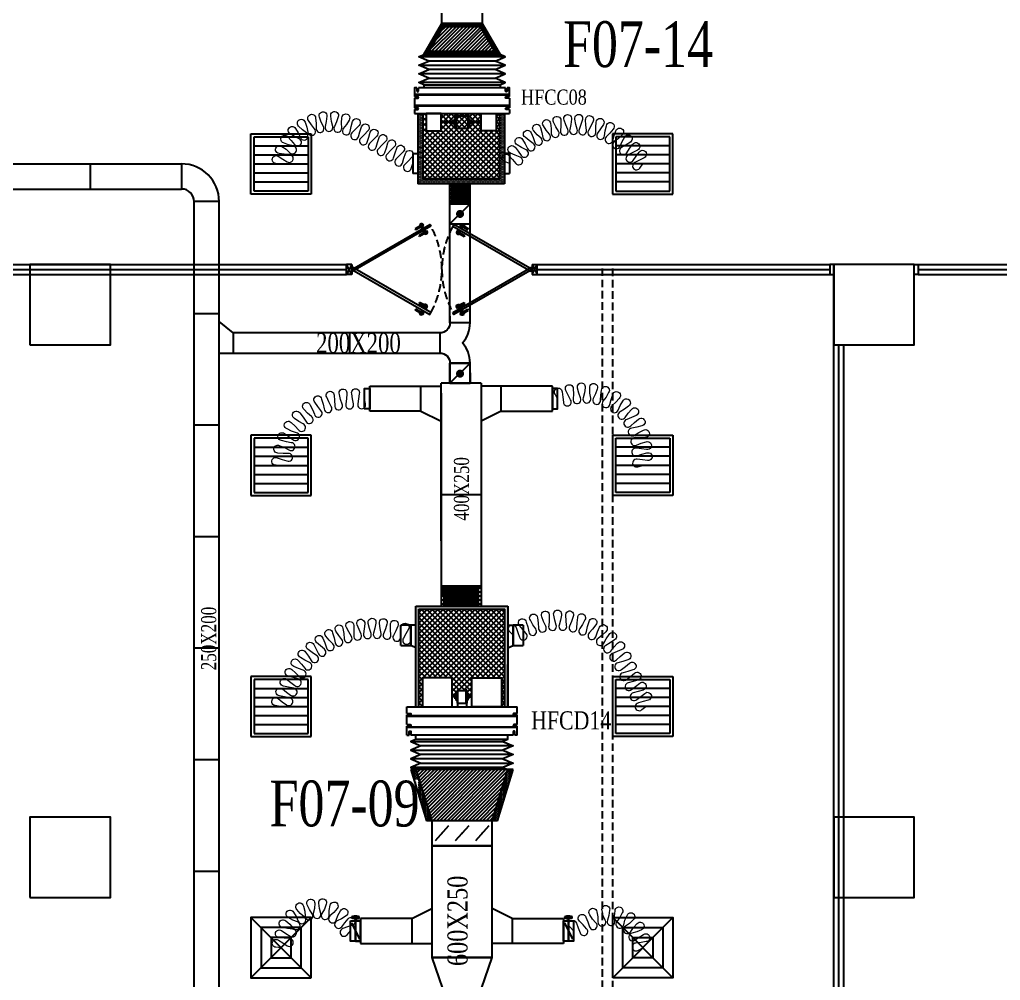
# Model space of a CAD drawing. Header units: metres. Extents: x 352651 to 1421851, y -87441 to -24441.
# Drawn here: x 916479 to 926241, y -66085 to -56524 of the extents above; entities that cross this region are included whole.
import ezdxf
from ezdxf.enums import TextEntityAlignment as Align

# ---------------------------------------------------------------- set-up
doc = ezdxf.new("R2010")
doc.units = ezdxf.units.M
doc.header["$LTSCALE"] = 300
doc.header["$MEASUREMENT"] = 0
doc.linetypes.add('DASHED2', pattern=[0.375, 0.25, -0.125])
for name, color, linetype in [('bat noi mem', 4, 'CONTINUOUS'), ('CUA', 8, 'CONTINUOUS'), ('CUAGIO', 2, 'CONTINUOUS'), ('KHUAT', 8, 'DASHED2'), ('KT', 1, 'CONTINUOUS'), ('thiet bi', 11, 'CONTINUOUS'), ('vach', 6, 'CONTINUOUS')]:
    doc.layers.add(name, color=color, linetype=linetype)
doc.layers.add('noi mem', color=5, linetype='BATTING', lineweight=0)
doc.styles.add('PHU', font='vntimeh.shx', dxfattribs={"width": 0.8})
doc.styles.add('ROMANS', font='romans.shx', dxfattribs={"width": 0.75, "bigfont": 'romancvn.shx'})
doc.linetypes.add('BATTING', pattern='A,0.0001,-0.1,[134,ltypeshp.shx,S=0.1,R=0,X=-0.1,Y=0],-0.2,[134,ltypeshp.shx,S=0.1,R=180,X=0.1,Y=0],-0.1', length=0.4001)
pattern_1 = [(180, (1476550.941, -6539.426), (-6.25, 12.5), [0, -12.5])]
pattern_2 = [(0, (90828.699, -113850.794), (6.25, 12.5), [0, -12.5])]

# ---------------------------------------------------------------- blocks, each defined once
blk = doc.blocks.new('cot1')
at = {"layer": 'vach'}
blk.add_lwpolyline([(-400, -400), (400, -400), (400, 400), (-400, 400)], close=True, dxfattribs=at)
blk = doc.blocks.new('SAG')
at = {"layer": 'CUAGIO'}
for p, q in [((-300, 300), (-300, -300)), ((300, 300), (-300, 300)), ((300, -300), (300, 300)), ((-300, -300), (300, -300))]:
    blk.add_line(p, q, dxfattribs=at)
at = {"layer": 'CUAGIO', "color": 8}
for p, q in [((-270, 270), (-270, -270)), ((270, 270), (-270, 270)), ((-180, -270), (-180, 270)), ((-90, -270), (-90, 270)), ((0, -270), (0, 270)), ((90, -270), (90, 270)), ((180, -270), (180, 270)), ((270, -270), (270, 270)), ((-270, -270), (270, -270))]:
    blk.add_line(p, q, dxfattribs=at)
blk = doc.blocks.new('SAD')
at = {"layer": 'CUAGIO', "color": 8}
for p, q in [((-300, -300), (300, 300)), ((300, -300), (-300, 300))]:
    blk.add_line(p, q, dxfattribs=at)
at = {"layer": 'CUAGIO'}
blk.add_lwpolyline([(300, -300), (300, 300), (-300, 300), (-300, -300)], close=True, dxfattribs=at)
at = {"layer": 'CUAGIO', "color": 8}
for points in [[(200, -200), (200, 200), (-200, 200), (-200, -200)], [(100, -100), (100, 100), (-100, 100), (-100, -100)]]:
    blk.add_lwpolyline(points, close=True, dxfattribs=at)
blk = doc.blocks.new('1-van gio D200')
at = {"layer": 'CUAGIO'}
h = blk.add_hatch(dxfattribs=at)
h.set_pattern_fill('ANSI31', color=256, scale=100, style=0)
edge = h.paths.add_edge_path()
edge.add_ellipse((486127, -58494), major_axis=(-38.1, 0), ratio=0.310482, start_angle=0, end_angle=360, ccw=False)
for p, q in [((486167, -58437.3), (486087.1, -58277.5)), ((486127, -58257.4), (486127, -58494))]:
    blk.add_line(p, q, dxfattribs=at)
at = {"layer": 'CUAGIO', "const_width": 3}
for points in [[(486127, -58457.4), (486177, -58457.4), (486177, -58257.4), (486077, -58257.4), (486077, -58457.4), (486127, -58457.4)], [(486167, -58437.3), (486087.1, -58277.5)], [(486127, -58257.4), (486127, -58494)]]:
    blk.add_lwpolyline(points, dxfattribs=at)
at = {"layer": 'CUAGIO'}
blk.add_lwpolyline([(486177, -58457.4), (486077, -58457.4), (486077, -58257.4), (486177, -58257.4)], close=True, dxfattribs=at)
at = {"layer": 'CUAGIO', "const_width": 5.35}
blk.add_lwpolyline([(486130.7, -58357.4, -1), (486123.3, -58357.4, -1)], format="xyb", close=True, dxfattribs=at)
at = {"layer": 'CUAGIO', "extrusion": (0, 0, -1)}
blk.add_ellipse((486127, -58494), major_axis=(-38.1, 0), ratio=0.310482, start_param=-1.570796, end_param=4.712389, dxfattribs=at)
blk = doc.blocks.new('bac noi mem')
at = {"layer": 'bat noi mem'}
for p, q in [((493886.7, -64673), (493866.7, -64693)), ((494066.7, -64693), (493866.7, -64693)), ((493866.7, -64693), (493886.7, -64713)), ((493886.7, -64713), (493866.7, -64733)), ((494046.7, -64673), (493886.7, -64673)), ((494046.7, -64713), (493886.7, -64713)), ((494046.7, -64673), (494066.7, -64693)), ((494066.7, -64693), (494046.7, -64713)), ((494046.7, -64713), (494066.7, -64733)), ((494066.7, -64733), (493866.7, -64733)), ((493866.7, -64733), (493886.7, -64753)), ((493886.7, -64753), (493866.7, -64773)), ((494066.7, -64773), (493866.7, -64773)), ((493866.7, -64773), (493886.7, -64793)), ((493886.7, -64793), (493866.7, -64813)), ((494066.7, -64813), (493866.7, -64813)), ((493866.7, -64813), (493886.7, -64833)), ((494046.7, -64753), (493886.7, -64753)), ((494046.7, -64793), (493886.7, -64793)), ((494066.7, -64733), (494046.7, -64753)), ((494046.7, -64753), (494066.7, -64773)), ((494066.7, -64773), (494046.7, -64793)), ((494046.7, -64793), (494066.7, -64813)), ((494066.7, -64813), (494046.7, -64833)), ((493886.7, -64833), (493866.7, -64853)), ((494066.7, -64853), (493866.7, -64853)), ((493866.7, -64853), (493886.7, -64873)), ((494046.7, -64833), (493886.7, -64833)), ((494046.7, -64873), (493886.7, -64873)), ((494046.7, -64833), (494066.7, -64853)), ((494066.7, -64853), (494046.7, -64873))]:
    blk.add_line(p, q, dxfattribs=at)

msp = doc.modelspace()

# ---------------------------------------------------------------- hatches: boundary and pattern name
at = {"layer": 'CUAGIO'}
h = msp.add_hatch(dxfattribs=at)
h.set_pattern_fill('DOTS', color=256, scale=200, style=0)
h.set_pattern_definition(pattern_2)
h.paths.add_polyline_path([(921082, -56561.5), (920682, -56561.5), (920501, -56871.5), (921263, -56871.5)])
h.paths.add_polyline_path([(921064.7, -56591.5), (921210.7, -56841.5), (920553.2, -56841.5), (920699.2, -56591.5)], flags=16)
h = msp.add_hatch(dxfattribs=at)
h.set_pattern_fill('ANSI31', color=256, scale=200, style=0)
h.set_pattern_definition([(45, (85841.88, -88621.382), (-17.6776695, 17.6776695), [])])
h.paths.add_polyline_path([(921210.7, -56841.5), (921064.7, -56591.5), (920699.2, -56591.5), (920553.2, -56841.5)])
h = msp.add_hatch(dxfattribs=at)
h.set_pattern_fill('DOTS', color=256, scale=200, style=0)
h.set_pattern_definition(pattern_2)
h.paths.add_polyline_path([(921304.3, -57457), (921254.3, -57457), (921254.3, -58107), (920492.3, -58107), (920492.3, -57457), (920442.3, -57457), (920442.3, -58157), (921304.3, -58157)])
at = {"layer": 'CUAGIO', "ltscale": 1.5}
h = msp.add_hatch(dxfattribs=at)
h.set_pattern_fill('ANSI37', color=9, scale=300, style=0)
h.set_pattern_definition([(45, (264200, 0.0002), (-26.5165043, 26.5165043), []), (135, (264200, 0.0002), (-26.5165043, -26.5165043), [])])
h.paths.add_polyline_path([(921254.3, -58107), (921254.3, -57457), (921222, -57457), (921222, -57632), (921072, -57632), (921072, -57549), (920966.7, -57549), (920966.7, -57564.7), (920956.2, -57564.7), (920956.2, -57524.3), (920966.7, -57524.3), (920966.7, -57539.9), (921072, -57539.9), (921072, -57457), (920674.5, -57457), (920674.5, -57632), (920524.5, -57632), (920524.5, -57457), (920492.3, -57457), (920492.3, -58107)])
h.paths.add_polyline_path([(920817.6, -57607.5, 0.725882), (920824.1, -57607.5)], flags=16)
h.paths.add_polyline_path([(920946.3, -57481.4, 0.725882), (920939.8, -57481.4), (920939.8, -57607.5, 0.725882), (920946.3, -57607.5)], flags=16)
h.paths.add_polyline_path([(920807.7, -57564.7), (920797.2, -57564.7), (920797.2, -57524.3), (920807.7, -57524.3)], flags=16)
at = {"layer": 'CUAGIO'}
h = msp.add_hatch(dxfattribs=at)
h.set_pattern_fill('DOTS', color=2, scale=200, style=0)
h.set_pattern_definition([(0, (322345.287, -32824.01), (6.25, 12.5), [0, -12.5])])
h.paths.add_polyline_path([(921310.1, -62391.5), (921310.1, -63361.5), (921340.1, -63361.5), (921340.1, -62361.5), (920424.1, -62361.5), (920424.1, -63361.5), (920454.1, -63361.5), (920454.1, -62391.5)])
at = {"layer": 'CUAGIO', "ltscale": 1.5}
h = msp.add_hatch(dxfattribs=at)
h.set_pattern_fill('ANSI37', color=9, scale=300, style=0)
h.set_pattern_definition([(45, (369760.247, -2760.965), (-26.5165043, 26.5165043), []), (135, (369760.247, -2760.965), (-26.5165043, -26.5165043), [])])
h.paths.add_polyline_path([(920785.3, -63075.5), (920785.3, -63262.9), (920814.7, -63262.9), (920814.7, -63242.7), (920825.3, -63242.7), (920825.3, -63226.9), (920835.2, -63226.9), (920835.2, -63202, -1), (920841.7, -63199.9), (920924, -63199.9, -1), (920930.5, -63202), (920930.5, -63226.9), (920940.4, -63226.9), (920940.4, -63242.7), (920950.9, -63242.7), (920950.9, -63262.9), (920980.3, -63262.9), (920980.3, -63075.5), (921275.3, -63075.5), (921275.3, -63361.5), (921310.1, -63361.5), (921310.1, -62391.5), (920454.1, -62391.5), (920454.1, -63361.5), (920490.3, -63361.5), (920490.3, -63075.5)])
at = {"layer": 'CUAGIO'}
h = msp.add_hatch(dxfattribs=at)
h.set_pattern_fill('DOTS', color=2, scale=200, angle=180, style=0)
h.set_pattern_definition(pattern_1)
h.paths.add_polyline_path([(920582.1, -64496.5), (920529.8, -64496.5), (920371.8, -63986.5), (920424.1, -63986.5)])
h = msp.add_hatch(dxfattribs=at)
h.set_pattern_fill('ANSI31', color=256, scale=200, style=0)
h.set_pattern_definition([(45, (85841.88, -87912.58), (-17.6776695, 17.6776695), [])])
h.paths.add_polyline_path([(920424.1, -63986.5), (920582.1, -64496.5), (921182.1, -64496.5), (921340.1, -63986.5)])
h = msp.add_hatch(dxfattribs=at)
h.set_pattern_fill('DOTS', color=2, scale=200, angle=180, style=0)
h.set_pattern_definition(pattern_1)
h.paths.add_polyline_path([(921234.5, -64496.5), (921182.1, -64496.5), (921340.1, -63986.5), (921392.5, -63986.5)])

# ---------------------------------------------------------------- linework, layer by layer
at = {"layer": 'bat noi mem'}
for p, q in [((921313, -56892.9), (920451, -56892.9)), ((921313, -56892.9), (920451, -56892.9)), ((920451, -56978.6), (921313, -56978.6)), ((921213, -56935.7), (920551, -56935.7)), ((921313, -57064.3), (920451, -57064.3)), ((921213, -57021.5), (920551, -57021.5)), ((921313, -57150), (920451, -57150)), ((920501, -57171.5), (921263, -57171.5)), ((920551, -57107.2), (921213, -57107.2)), ((921073.3, -62161.5), (920673.3, -62161.5)), ((920693.3, -62161.5), (920673.3, -62181.5)), ((921073.3, -62181.5), (920673.3, -62181.5)), ((920673.3, -62181.5), (920693.3, -62201.5)), ((920693.3, -62201.5), (920673.3, -62221.5)), ((921073.3, -62221.5), (920673.3, -62221.5)), ((920673.3, -62221.5), (920693.3, -62241.5)), ((920693.3, -62241.5), (920673.3, -62261.5)), ((921073.3, -62261.5), (920673.3, -62261.5)), ((921053.3, -62201.5), (920693.3, -62201.5)), ((921053.3, -62241.5), (920693.3, -62241.5)), ((921073.3, -62301.5), (920673.3, -62301.5)), ((921073.3, -62341.5), (920673.3, -62341.5)), ((921053.3, -62281.5), (920693.3, -62281.5)), ((921053.3, -62321.5), (920693.3, -62321.5)), ((921053.3, -62361.5), (920693.3, -62361.5)), ((920374.1, -63707.9), (921290.1, -63707.9)), ((920374.1, -63793.6), (921290.1, -63793.6)), ((921390.1, -63750.7), (920474.1, -63750.7)), ((921390.1, -63836.5), (920474.1, -63836.5)), ((921290.1, -63879.3), (920374.1, -63879.3)), ((920474.1, -63922.2), (921390.1, -63922.2)), ((921290.1, -63965), (920374.1, -63965)), ((921340.1, -63986.5), (920424.1, -63986.5))]:
    msp.add_line(p, q, dxfattribs=at)
for points in [[(920501, -57171.5), (920451, -57150), (920551, -57107.2), (920451, -57064.3), (920551, -57021.5), (920451, -56978.6), (920551, -56935.7), (920451, -56892.9), (920501, -56871.5)], [(921263, -57171.5), (921313, -57150), (921213, -57107.2), (921313, -57064.3), (921213, -57021.5), (921313, -56978.6), (921213, -56935.7), (921313, -56892.9), (921263, -56871.5)], [(920424.1, -63686.5), (920374.1, -63707.9), (920474.1, -63750.7), (920374.1, -63793.6), (920474.1, -63836.5), (920374.1, -63879.3), (920474.1, -63922.2), (920374.1, -63965), (920424.1, -63986.5)], [(921340.1, -63686.5), (921290.1, -63707.9), (921390.1, -63750.7), (921290.1, -63793.6), (921390.1, -63836.5), (921290.1, -63879.3), (921390.1, -63922.2), (921290.1, -63965), (921340.1, -63986.5)]]:
    msp.add_lwpolyline(points, dxfattribs=at)
at = {"layer": 'CUA'}
for p, q in [((920502.9, -58561.4), (920452.8, -58590.4)), ((920492, -58597.8), (920466.1, -58552.8)), ((920861.3, -58561.4), (920911.5, -58590.4)), ((920872.2, -58597.8), (920898.2, -58552.8)), ((920461.1, -58578.4), (920416, -58604.4)), ((920416, -58604.4), (920422.3, -58615.2)), ((920467.3, -58589.2), (920422.3, -58615.2)), ((920499.5, -58645), (920454.5, -58671)), ((920505.8, -58655.8), (920460.7, -58681.8)), ((920541.4, -58628.1), (920491.2, -58657)), ((920504.5, -58619.3), (920530.5, -58664.3)), ((920766, -58604.4), (920759.8, -58615.2)), ((920822.9, -58628.1), (920873, -58657)), ((920859.8, -58619.3), (920833.8, -58664.3)), ((920858.5, -58655.8), (920903.5, -58681.8)), ((920864.7, -58645), (920909.8, -58671)), ((920897, -58589.2), (920942, -58615.2)), ((920903.2, -58578.4), (920948.2, -58604.4)), ((920460.7, -58681.8), (920454.5, -58671)), ((920903.5, -58681.8), (920909.8, -58671)), ((919732.1, -59059.6), (919732.1, -58960)), ((919784.9, -58960), (919732.1, -59059.6)), ((919784.9, -59059.6), (919732.1, -58960)), ((919784.9, -58960), (919732.1, -58960)), ((919784.9, -58960), (919784.9, -59059.6)), ((921579.4, -58960), (921579.4, -59059.6)), ((921579.4, -58960), (921632.1, -59059.6)), ((921579.4, -59059.6), (921632.1, -58960)), ((921579.4, -58960), (921632.1, -58960)), ((921632.1, -59059.6), (921632.1, -58960)), ((919784.9, -59059.6), (919732.1, -59059.6)), ((921579.4, -59059.6), (921632.1, -59059.6)), ((920460.7, -59337.8), (920454.5, -59348.6)), ((920499.5, -59374.6), (920454.5, -59348.6)), ((920505.8, -59363.8), (920460.7, -59337.8)), ((920858.5, -59363.8), (920903.5, -59337.8)), ((920864.7, -59374.6), (920909.8, -59348.6)), ((920903.5, -59337.8), (920909.8, -59348.6)), ((920416, -59415.2), (920422.3, -59404.4)), ((920461.1, -59441.2), (920416, -59415.2)), ((920467.3, -59430.4), (920422.3, -59404.4)), ((920502.9, -59458.2), (920452.8, -59429.2)), ((920492, -59421.8), (920466.1, -59466.8)), ((920541.4, -59391.5), (920491.2, -59362.6)), ((920504.5, -59400.3), (920530.5, -59355.3)), ((920822.9, -59391.5), (920873, -59362.6)), ((920859.8, -59400.3), (920833.8, -59355.3)), ((920861.3, -59458.2), (920911.5, -59429.2)), ((920872.2, -59421.8), (920898.2, -59466.8)), ((920897, -59430.4), (920942, -59404.4)), ((920903.2, -59441.2), (920948.2, -59415.2)), ((920948.2, -59415.2), (920942, -59404.4))]:
    msp.add_line(p, q, dxfattribs=at)
at = {"layer": 'CUA', "linetype": 'Continuous'}
for p, q in [((914182.1, -58959.6), (919732.1, -58959.6)), ((921632.1, -58959.6), (924542.1, -58959.6)), ((925422.1, -58959.6), (927732.1, -58959.6)), ((914132.1, -59009.6), (919732.1, -59009.6)), ((921632.1, -59009.6), (924542.1, -59009.6)), ((925422.1, -59009.6), (927732.1, -59009.6)), ((914082.1, -59059.6), (919732.1, -59059.6)), ((921632.1, -59059.6), (924542.1, -59059.6)), ((924582.1, -75859.6), (924582.1, -59059.6)), ((925422.1, -59059.6), (927732.1, -59059.6)), ((924632.1, -75859.6), (924632.1, -59759.6)), ((924682.1, -75859.6), (924682.1, -59759.6))]:
    msp.add_line(p, q, dxfattribs=at)
at = {"layer": 'CUA'}
for points in [[(920572.5, -58579.5), (919795.5, -59028.1), (919784.9, -59009.8), (920561.9, -58561.2)], [(920791.8, -58579.5), (921568.8, -59028.1), (921579.4, -59009.8), (920802.3, -58561.2)], [(920572.5, -59440.1), (919795.5, -58991.5), (919784.9, -59009.8), (920561.9, -59458.4)], [(920791.8, -59440.1), (921568.8, -58991.5), (921579.4, -59009.8), (920802.3, -59458.4)]]:
    msp.add_lwpolyline(points, close=True, dxfattribs=at)
at = {"layer": 'CUA', "linetype": 'Continuous'}
for points in [[(924582.1, -58959.6), (924542.1, -58959.6), (924542.1, -59059.6), (924582.1, -59059.6)], [(925382.1, -58959.6), (925422.1, -58959.6), (925422.1, -59059.6), (925382.1, -59059.6)]]:
    msp.add_lwpolyline(points, close=True, dxfattribs=at)
at = {"layer": 'CUA', "extrusion": (0, 0, -1)}
for centre, major_axis in [((920479, -58575.2), (17.6, -4.7)), ((920846.8, -58641.9), (-4.7, 17.6)), ((920517.5, -59377.7), (4.7, -17.6)), ((920885.2, -59444.4), (-17.6, 4.7))]:
    msp.add_ellipse(centre, major_axis=major_axis, ratio=1, dxfattribs=at)
at = {"layer": 'CUA'}
for centre, major_axis in [((920885.2, -58575.2), (-17.6, -4.7)), ((920517.5, -58641.9), (4.7, 17.6)), ((920479, -59444.4), (17.6, 4.7)), ((920846.8, -59377.7), (-4.7, -17.6))]:
    msp.add_ellipse(centre, major_axis=major_axis, ratio=1, dxfattribs=at)
at = {"layer": 'CUAGIO'}
for p, q in [((920501, -56871.5), (920682, -56561.5)), ((920682, -56561.5), (921082, -56561.5)), ((921082, -56561.5), (921263, -56871.5)), ((920501, -56871.5), (921263, -56871.5)), ((920501, -56871.5), (921263, -56871.5)), ((921213, -56935.7), (921213, -56935.7)), ((920442.3, -57457), (920442.3, -58157)), ((920492.3, -57457), (920492.3, -58107)), ((921254.3, -57457), (921254.3, -58107)), ((921304.3, -57457), (921304.3, -58157)), ((920392.3, -57856.2), (920392.3, -58056.2)), ((921354.3, -57856.2), (921354.3, -58056.2)), ((913850.2, -57959.6), (918090.1, -57959.5)), ((917180.6, -57959.6), (917180.6, -58209.6)), ((918090.1, -57959.5), (918090.1, -58209.5)), ((904309.7, -58209.6), (918090.1, -58209.5)), ((918215.5, -68910.2), (918215.1, -58334.5)), ((918465.1, -58334.5), (918215.1, -58334.5)), ((918465.5, -68910.2), (918465.1, -58334.5)), ((920762.8, -58357), (920962.8, -58357)), ((920962.8, -58357), (920762.8, -58556.9)), ((920762.8, -59541.5), (920762.8, -58367)), ((920962.8, -59541.5), (920962.8, -58367)), ((920762.8, -58556.9), (920962.8, -58556.9)), ((918465.1, -59450.4), (918215.1, -59450.4)), ((918605.4, -59641.5), (918465.2, -59528)), ((920762.8, -59474), (920762.8, -59541.5)), ((920962.8, -59541.5), (920962.8, -59474)), ((918605.4, -59641.5), (918605.4, -59841.5)), ((919763, -59641.5), (919763, -59841.5)), ((920662.8, -59641.5), (920662.8, -59841.5)), ((920662.8, -59641.5), (920662.8, -59841.5)), ((920762.8, -60141.5), (920762.8, -59941.5)), ((920962.8, -59941.5), (920762.8, -60141.5)), ((920762.8, -60026.2), (920762.8, -59941.5)), ((920962.8, -59941.5), (920762.8, -59941.5)), ((920762.8, -59941.5), (920762.8, -60098.1)), ((920962.8, -60141.5), (920962.8, -59941.5)), ((920962.8, -60026.2), (920962.8, -59941.5)), ((920962.8, -60098.1), (920962.8, -59941.5)), ((920762.8, -60039.3), (920762.8, -60141.5)), ((920962.8, -60039.3), (920962.8, -60141.5)), ((919963.3, -60421.4), (919963.3, -60171.4)), ((919963.3, -60171.4), (920673.3, -60171.4)), ((919973.3, -60171.4), (920673.3, -60171.4)), ((920473.3, -60421.4), (920473.3, -60171.4)), ((920473.3, -60421.4), (920473.3, -60171.4)), ((920673.3, -61709.3), (920673.3, -60141.5)), ((921073.3, -60141.5), (920673.3, -60141.5)), ((920762.8, -60141.5), (920962.8, -60141.5)), ((921073.3, -60141.5), (921073.3, -62361.5)), ((921773.2, -60171.4), (921073.3, -60171.4)), ((921783.2, -60171.4), (921073.3, -60171.4)), ((921273.3, -60421.4), (921273.3, -60171.4)), ((921273.3, -60421.4), (921273.3, -60171.4)), ((921783.2, -60421.4), (921783.2, -60171.4)), ((920673.3, -60240.5), (920673.3, -62361.5)), ((920473.3, -60421.4), (919963.3, -60421.4)), ((920473.3, -60421.4), (919973.3, -60421.4)), ((920473.3, -60421.4), (920673.3, -60521.4)), ((920473.3, -60421.4), (920673.3, -60521.4)), ((921273.3, -60421.4), (921073.3, -60521.4)), ((921273.3, -60421.4), (921073.3, -60521.4)), ((921273.3, -60421.4), (921773.2, -60421.4)), ((921273.3, -60421.4), (921783.2, -60421.4)), ((918465.1, -60560.4), (918215.1, -60560.4)), ((921073.3, -61251.5), (920673.3, -61251.5)), ((918465.1, -61670.4), (918215.1, -61670.4)), ((920454.1, -63361.5), (920454.1, -62391.5)), ((921310.1, -63361.5), (921310.1, -62391.5)), ((920274.4, -62750.8), (920274.4, -62550.8)), ((920374.1, -62550.8), (920274.4, -62550.8)), ((920374.1, -62750.8), (920374.1, -62550.8)), ((920374.1, -62550.8), (920374.1, -62750.8)), ((920374.1, -62550.8), (920374.1, -62750.8)), ((921390.1, -62550.8), (921390.1, -62750.8)), ((921390.1, -62550.8), (921390.1, -62750.8)), ((921390.1, -62750.8), (921390.1, -62550.8)), ((921489.8, -62550.8), (921489.8, -62750.8)), ((921390.1, -62750.8), (921489.8, -62750.8)), ((918465.1, -62780.4), (918215.1, -62780.4)), ((921340.1, -63361.5), (921340.1, -62940.1)), ((918465.1, -63890.4), (918215.1, -63890.4)), ((921234.5, -64496.5), (920529.8, -64496.5)), ((920749.1, -64547.2), (920615.2, -64695.7)), ((920949.1, -64547.2), (920815.2, -64695.7)), ((921149.1, -64547.2), (921015.2, -64695.7)), ((918465.1, -65000.4), (918215.1, -65000.4)), ((920382.1, -65468.3), (920582.1, -65368.3)), ((921382.1, -65468.3), (921182.1, -65368.3)), ((920382.1, -65468.3), (919872.1, -65468.3)), ((919872.1, -65468.3), (919872.1, -65718.3)), ((920382.1, -65468.3), (920382.1, -65718.3)), ((921382.1, -65468.3), (921892.1, -65468.3)), ((921382.1, -65468.3), (921382.1, -65718.3)), ((921892.1, -65468.3), (921892.1, -65718.3)), ((919872.1, -65718.3), (920582.1, -65718.3)), ((921892.1, -65718.3), (921182.1, -65718.3))]:
    msp.add_line(p, q, dxfattribs=at)
at = {"layer": 'CUAGIO', "color": 2}
for p, q in [((921355, -57417.5), (921355, -57457)), ((921304.3, -58157), (920442.3, -58157)), ((921254.3, -58107), (920492.3, -58107)), ((920762.8, -58367), (920762.8, -58157)), ((920962.8, -58367), (920962.8, -58157)), ((920424.1, -63361.5), (920424.1, -62361.5)), ((920424.1, -62361.5), (921340.1, -62361.5)), ((921340.1, -62361.5), (921340.1, -63361.5)), ((920454.1, -62391.5), (921310.1, -62391.5)), ((921392.5, -63986.5), (920371.8, -63986.5)), ((921340.1, -63986.5), (921392.5, -63986.5))]:
    msp.add_line(p, q, dxfattribs=at)
at = {"layer": 'CUAGIO'}
for points in [[(920682, -56311.5), (921082, -56311.5), (921082, -56561.5), (920682, -56561.5)], [(920682, -56561.5), (921082, -56561.5), (921263, -56871.5), (920501, -56871.5)], [(920699.2, -56591.5), (921064.7, -56591.5), (921210.7, -56841.5), (920553.2, -56841.5)], [(919963.3, -60396.4), (919913.3, -60396.4), (919913.3, -60196.4), (919963.3, -60196.4)], [(921783.2, -60396.4), (921833.2, -60396.4), (921833.2, -60196.4), (921783.2, -60196.4)], [(920582.1, -64746.5), (921182.1, -64746.5), (921182.1, -64496.5), (920582.1, -64496.5)], [(919872.1, -65493.3), (919822.1, -65493.3), (919822.1, -65693.3), (919872.1, -65693.3)], [(921892.1, -65493.3), (921942.1, -65493.3), (921942.1, -65693.3), (921892.1, -65693.3)], [(921182.1, -65856.5), (920582.1, -65856.5), (920757.1, -66366.5), (921007.1, -66366.5)]]:
    msp.add_lwpolyline(points, close=True, dxfattribs=at)
for points in [[(920392.3, -57856.2), (920442.3, -57856.2)], [(921354.3, -57856.2), (921304.3, -57856.2)], [(920442.3, -58056.2), (920392.3, -58056.2)], [(921304.3, -58056.2), (921354.3, -58056.2)], [(920424.1, -62550.8), (920374.1, -62550.8)], [(921340.1, -62550.8), (921390.1, -62550.8)], [(921340.1, -62550.8), (921390.1, -62550.8)], [(921489.8, -62550.8), (921390.1, -62550.8)], [(920274.4, -62750.8), (920374.1, -62750.8)], [(920424.1, -62776), (920374.1, -62750.8)], [(921340.1, -62776), (921390.1, -62750.8)], [(920371.8, -63986.5), (920529.8, -64496.5)], [(921182.1, -64496.5), (921340.1, -63986.5), (920424.1, -63986.5), (920582.1, -64496.5)], [(921234.5, -64496.5), (921392.5, -63986.5)]]:
    msp.add_lwpolyline(points, dxfattribs=at)
for points, const_width in [([(920882.8, -58457.4, -1), (920842.8, -58457.4, -1)], 40), ([(920882.8, -60047, -1), (920842.8, -60047, -1)], 40), ([(920677.1, -64621.5, -1), (920687.1, -64621.5, -1)], 10), ([(920877.1, -64621.5, -1), (920887.1, -64621.5, -1)], 10), ([(921077.1, -64621.5, -1), (921087.1, -64621.5, -1)], 10)]:
    msp.add_lwpolyline(points, format="xyb", close=True, dxfattribs=dict(at, const_width=const_width))
msp.add_lwpolyline([(918465.2, -59841.5), (920662.8, -59841.5, -0.414214), (920762.8, -59941.5), (920962.8, -59941.5), (920962.8, -59941.5, 0.184483), (920886.4, -59741.5, 0.184483), (920962.8, -59541.5), (920962.8, -59541.5), (920762.8, -59541.5, -0.414214), (920662.8, -59641.5), (918605.4, -59641.5)], format="xyb", dxfattribs=at)
at = {"layer": 'CUAGIO', "color": 2}
msp.add_lwpolyline([(920582.1, -65856.5), (921182.1, -65856.5), (921182.1, -64746.5), (920582.1, -64746.5)], close=True, dxfattribs=at)
at = {"layer": 'CUAGIO'}
for radius in [375, 125]:
    msp.add_arc((918090.1, -58334.5), radius, 0, 90, dxfattribs=at)
at = {"layer": 'KHUAT'}
for p, q in [((922282.1, -75836.9), (922282.1, -58959.6)), ((922382.1, -75839.3), (922382.1, -58959.6))]:
    msp.add_line(p, q, dxfattribs=at)
for centre, start, end in [((919782.9, -59009.8), 331.40997, 28.59003), ((921581.4, -59009.8), 151.40997, 208.59003)]:
    msp.add_arc(centre, 899.3, start, end, dxfattribs=at)
at = {"layer": 'noi mem', "linetype": 'ByBlock', "ltscale": 1.5}
for points in [[(919082.1, -57959.6), (919030.9, -57955.7, -1.333333), (919053.8, -57884.3), (919097.8, -57910.9), (919141.7, -57937.6, 1.333333), (919164.6, -57866.2), (919113.4, -57862.3), (919061.8, -57855.1, -1.333333), (919088.9, -57785.2), (919131.8, -57814.6), (919170.1, -57847.9, 1.333333), (919204.6, -57781.3), (919155.3, -57769.3), (919106.4, -57751.2, -1.333333), (919147.9, -57688.7), (919183.5, -57726.7), (919213.8, -57767.4, 1.333333), (919261.7, -57709.8), (919216.2, -57687.4), (919172.3, -57659.3, -1.333333), (919226.2, -57607.2), (919252.9, -57651.9), (919273.7, -57698.2, 1.333333), (919332.9, -57652.1), (919293.2, -57620.6), (919256.4, -57583.7, -1.333333), (919320.2, -57544.3), (919336.7, -57593.7), (919347.1, -57643.4, 1.333333), (919414.8, -57611.1), (919382.8, -57571.8), (919354.8, -57527.9, -1.333333), (919425.6, -57503.1), (919431, -57554.9), (919430.5, -57605.7, 1.333333), (919503.6, -57588.7), (919480.8, -57543.4), (919462.8, -57494.5, -1.333333), (919537.3, -57485.5), (919531.5, -57537.2), (919520.1, -57586.7, 1.333333), (919595.1, -57585.8), (919582.5, -57536.6), (919575.5, -57485, -1.333333), (919650.1, -57492.2), (919633.4, -57541.5), (919611.7, -57587.4, 1.333333), (919685.1, -57602.6), (919683.4, -57551.9), (919687.6, -57500, -1.333333), (919759, -57523), (919732, -57567.6), (919700.9, -57607.7, 1.333333), (919769.4, -57638.3), (919778.6, -57588.4), (919793.4, -57538.7, -1.333333), (919858.4, -57576), (919822.9, -57613.8), (919786.9, -57650.5, 1.333333), (919851.2, -57689.2), (919866.7, -57640.2), (919882.3, -57591.2, -1.333333), (919946.5, -57629.8), (919910.5, -57666.5), (919874.5, -57703.2, 1.333333), (919938.8, -57741.8), (919954.3, -57692.8), (919969.8, -57643.8, -1.333333), (920034.1, -57682.5), (919998.1, -57719.2), (919962.1, -57755.9, 1.333333), (920026.4, -57794.5), (920041.9, -57745.5), (920057.4, -57696.5, -1.333333), (920121.7, -57735.1), (920085.7, -57771.8), (920049.7, -57808.5, 1.333333), (920114, -57847.2), (920129.5, -57798.2), (920145, -57749.2, -1.333333), (920209.3, -57787.8), (920173.3, -57824.5), (920137.3, -57861.2, 1.333333), (920201.6, -57899.8), (920217.1, -57850.8), (920232.6, -57801.8, -1.333333), (920296.9, -57840.5), (920260.9, -57877.2), (920224.9, -57913.9, 1.333333), (920289.1, -57952.5), (920304.7, -57903.5), (920320.2, -57854.5, -1.333333), (920384.5, -57893.1), (920348.5, -57929.8), (920312.5, -57966.5, 1.333333), (920376.7, -58005.2), (920392.3, -57956.2)], [(921354.3, -57956.2), (921306.3, -57937.4, -1.333333), (921349.6, -57876.1), (921383.3, -57915.1), (921417, -57954.1, 1.333333), (921460.3, -57892.8), (921412.4, -57874), (921364.7, -57853.3, -1.333333), (921410.2, -57793.6), (921442.8, -57834), (921472, -57876, 1.333333), (921521.4, -57819.6), (921476, -57796.2), (921431.7, -57769.1, -1.333333), (921484.9, -57716.3), (921511.7, -57760.8), (921534.7, -57806.3, 1.333333), (921591.5, -57757.3), (921549.7, -57727.8), (921509.5, -57694.9, -1.333333), (921569.5, -57649.9), (921589.9, -57697.6), (921606.5, -57746, 1.333333), (921669.4, -57705.1), (921632.1, -57670.3), (921596.8, -57632.2, -1.333333), (921662.4, -57595.8), (921676.1, -57645.9), (921685.9, -57696, 1.333333), (921753.8, -57664.2), (921721.6, -57624.6), (921691.9, -57582, -1.333333), (921761.9, -57554.9), (921768.6, -57606.4), (921771.4, -57657.4, 1.333333), (921843, -57635.3), (921816.6, -57591.6), (921793, -57545.3, -1.333333), (921866.1, -57528.2), (921865.6, -57580.1), (921861.4, -57631, 1.333333), (921935.4, -57618.9), (921915.2, -57572), (921898.2, -57522.9, -1.333333), (921972.9, -57515.9), (921965.3, -57567.3), (921954.1, -57617.2, 1.333333), (922029.1, -57615.3), (922015.6, -57566.1), (922005.5, -57515.2, -1.333333), (922080.4, -57518.5), (922065.8, -57568.3), (922047.9, -57616.2, 1.333333), (922122.4, -57624.7), (922115.8, -57574), (922112.8, -57522.2, -1.333333), (922186.5, -57535.8), (922165.2, -57583.2), (922140.9, -57628.1, 1.333333), (922213.6, -57646.8), (922213.9, -57595.7), (922218.1, -57543.9, -1.333333), (922289.3, -57567.6), (922261.7, -57611.5), (922231.4, -57652.7, 1.333333), (922300.8, -57681.2), (922308.2, -57630.6), (922319.4, -57579.9, -1.333333), (922386.7, -57613.1), (922353.3, -57652.9), (922317.7, -57689.5, 1.333333), (922382.5, -57727.2), (922396.8, -57678.2), (922414.9, -57629.5, -1.333333), (922476.9, -57671.6), (922438.4, -57706.4), (922398.1, -57737.8, 1.333333), (922457.1, -57784.1), (922478, -57737.4), (922502.6, -57691.7, -1.333333), (922558.3, -57741.9), (922515.3, -57771.1), (922471.1, -57796.7, 1.333333), (922523.2, -57850.6), (922550.3, -57807.3), (922580, -57765.1, -1.333333), (922629.2, -57821.8), (922583.3, -57845.3), (922537.3, -57868.6, 1.333333), (922586.3, -57925.4), (922616.1, -57883.4), (922645.9, -57841.4, -1.333333), (922694.9, -57898.2), (922649, -57921.5), (922603, -57944.8, 1.333333), (922652, -58001.6), (922681.8, -57959.6)], [(919082.1, -60959.6), (919031.6, -60959.1, -1.333333), (919043.3, -60885.1), (919091.5, -60900.3), (919139.5, -60915.8, 1.333333), (919151.7, -60841.8), (919101.2, -60841.1), (919050.2, -60836.8, -1.333333), (919067.5, -60763.8), (919115, -60782.8), (919159.5, -60805.5, 1.333333), (919183.2, -60734.4), (919134, -60725.9), (919084.6, -60712.5, -1.333333), (919114.6, -60643.8), (919158, -60670.9), (919197.7, -60701.2, 1.333333), (919233.7, -60635.5), (919186.9, -60618.4), (919140.6, -60596.3, -1.333333), (919182.5, -60534.1), (919220.3, -60568.6), (919253.9, -60605.5, 1.333333), (919301.2, -60547.2), (919258.1, -60522), (919216.5, -60492.1, -1.333333), (919268.8, -60438.3), (919299.9, -60479), (919326.4, -60521.3, 1.333333), (919383.2, -60472.5), (919345.4, -60439.9), (919309.9, -60403.1, -1.333333), (919370.9, -60359.5), (919394.2, -60405.1), (919412.7, -60451.5, 1.333333), (919477.4, -60413.6), (919446, -60374.8), (919417.6, -60332.2, -1.333333), (919485.4, -60300.2), (919500.2, -60349.3), (919510.1, -60398.2, 1.333333), (919580.5, -60372.4), (919556.5, -60328.7), (919536.2, -60281.6, -1.333333), (919608.7, -60262.3), (919614.5, -60313.2), (919615.5, -60363.1, 1.333333), (919689.4, -60350.4), (919673.6, -60303.1), (919662, -60253.2, -1.333333), (919736.8, -60247.1), (919733.4, -60298.2), (919726.5, -60348.2, 1.333333), (919801.5, -60347.2), (919793.3, -60297.4), (919785.4, -60247.5, -1.333333), (919860.4, -60246.8), (919853.3, -60296.9), (919846.3, -60347, 1.333333), (919921.3, -60346.3), (919913.3, -60296.4)], [(921833.2, -60296.4), (921808.4, -60251.8, -1.333333), (921879.8, -60228.9), (921885.6, -60279.5), (921891.3, -60330.1, 1.333333), (921962.8, -60307.3), (921938, -60262.7), (921916.1, -60216, -1.333333), (921988.9, -60197.8), (921991.4, -60249.4), (921988.8, -60299.7, 1.333333), (922063, -60288.7), (922045.9, -60241.3), (922033.3, -60191.2, -1.333333), (922108.3, -60187.5), (922100.8, -60238.6), (922088.5, -60287.4, 1.333333), (922163.5, -60290.9), (922155.8, -60241.2), (922153.2, -60189.6, -1.333333), (922227.4, -60200.3), (922210.3, -60249.1), (922188.8, -60294.6, 1.333333), (922261.6, -60312.5), (922263.7, -60262.2), (922271.1, -60211.1, -1.333333), (922341.8, -60236), (922315.6, -60280.5), (922285.7, -60321, 1.333333), (922353.7, -60352.6), (922365.5, -60303.7), (922382.6, -60255, -1.333333), (922447.2, -60293), (922412.9, -60331.6), (922375.8, -60365.6, 1.333333), (922436.4, -60409.8), (922457.4, -60364), (922483.6, -60319.5, -1.333333), (922539.6, -60369.4), (922498.5, -60400.6), (922455.5, -60426.8, 1.333333), (922506.4, -60481.8), (922535.9, -60441), (922570.2, -60402.4, -1.333333), (922615.5, -60462.1), (922569.1, -60484.8), (922521.9, -60502.2, 1.333333), (922561.3, -60566), (922598, -60531.6), (922639.1, -60500.4, -1.333333), (922672.1, -60567.8), (922622.2, -60581.1), (922572.5, -60589, 1.333333), (922598.8, -60659.3), (922641.5, -60632.6), (922687.9, -60609.9, -1.333333), (922707.2, -60682.4), (922655.7, -60685.8), (922605.4, -60684, 1.333333), (922617.6, -60758), (922664.7, -60740.1), (922713.8, -60725.9, -1.333333), (922720.2, -60800.6), (922669.3, -60794.9), (922618.7, -60788.8, 1.333333), (922624.5, -60863.6), (922673.6, -60849.8), (922722.7, -60836, -1.333333), (922728.5, -60910.8), (922677.9, -60904.7), (922627.2, -60898.6, 1.333333), (922633.1, -60973.4), (922682.1, -60959.6)], [(921390.1, -62650.8), (921356.4, -62612.7, -1.333333), (921420.8, -62574.3), (921438.3, -62622.1), (921455.5, -62669.9, 1.333333), (921520.1, -62631.7), (921486.4, -62593.6), (921454.6, -62553.2, -1.333333), (921521.1, -62518.5), (921536, -62567.7), (921546.6, -62616.9, 1.333333), (921615.7, -62587.6), (921587.6, -62545.8), (921562.5, -62500.9, -1.333333), (921633.6, -62477.1), (921640.6, -62528.1), (921643.4, -62578.4, 1.333333), (921716.1, -62560.2), (921695, -62514.5), (921677.3, -62466.2, -1.333333), (921751.3, -62453.9), (921750.2, -62505.4), (921745, -62555.4, 1.333333), (921819.7, -62549), (921805.9, -62500.5), (921796.1, -62450.1, -1.333333), (921871.1, -62449.5), (921861.9, -62500.1), (921848.9, -62548.8, 1.333333), (921923.7, -62554.1), (921917.7, -62504.1), (921915.9, -62452.7, -1.333333), (921990.1, -62463.9), (921973.1, -62512.5), (921952.6, -62558.5, 1.333333), (922025.6, -62575.5), (922027.6, -62525.2), (922033.9, -62474.2, -1.333333), (922105.3, -62496.9), (922080.9, -62542.2), (922053.5, -62584.4, 1.333333), (922122.9, -62612.7), (922132.8, -62563.3), (922147, -62513.9, -1.333333), (922214, -62547.6), (922182.8, -62588.5), (922149, -62625.8, 1.333333), (922213.2, -62664.7), (922230.6, -62617.5), (922252.4, -62570.9, -1.333333), (922313.3, -62614.7), (922276.1, -62650.1), (922236.9, -62681.7, 1.333333), (922294.1, -62730.2), (922318.8, -62686.3), (922347.7, -62643.7, -1.333333), (922400.9, -62696.5), (922358.6, -62725.7), (922314.9, -62750.8, 1.333333), (922363.8, -62807.6), (922395.1, -62768.1), (922430.2, -62730.6, -1.333333), (922474.5, -62791.1), (922428.1, -62813.3), (922381.1, -62831.2, 1.333333), (922420.4, -62895), (922457.5, -62860.9), (922497.7, -62829.2, -1.333333), (922532.5, -62895.6), (922483.5, -62910.5), (922434.6, -62924.8, 1.333333), (922468.7, -62991.6), (922508.9, -62960.4), (922549.1, -62929.3, -1.333333), (922583.2, -62996.1), (922534.3, -63010.3), (922485.4, -63024.5, 1.333333), (922519.5, -63091.4), (922559.7, -63060.2), (922600, -63029.1, -1.333333), (922634, -63095.9), (922585.1, -63110.1), (922536.2, -63124.3, 1.333333), (922570.3, -63191.2), (922610.5, -63160), (922650.8, -63128.8, -1.333333), (922684.8, -63195.7), (922635.9, -63209.9), (922587.1, -63224.1, 1.333333), (922621.1, -63290.9), (922661.3, -63259.8), (922701.6, -63228.6, -1.333333), (922735.6, -63295.5), (922686.7, -63309.7), (922637.9, -63323.9, 1.333333), (922671.9, -63390.7), (922712.1, -63359.6)], [(919072.1, -63359.6), (919021.9, -63349.7, -1.333333), (919052, -63281.1), (919093.3, -63311.4), (919134.6, -63341.8, 1.333333), (919164.7, -63273.2), (919114.5, -63263.3), (919064.2, -63253.5, -1.333333), (919094.4, -63184.8), (919135.6, -63215.2), (919176.9, -63245.6, 1.333333), (919207.1, -63176.9), (919156.8, -63167.1), (919106.5, -63157.2, -1.333333), (919136.7, -63088.5), (919178, -63119), (919217.7, -63150.8, 1.333333), (919250.5, -63083.4), (919201, -63071.7), (919151.6, -63056.9, -1.333333), (919188.2, -62991.5), (919226.7, -63025.9), (919262.5, -63062, 1.333333), (919302.8, -62998.8), (919255, -62981.6), (919207.6, -62961.2, -1.333333), (919251.5, -62900.4), (919285.8, -62939), (919317.2, -62979, 1.333333), (919364.5, -62920.8), (919319, -62898.2), (919274.2, -62872.5, -1.333333), (919324.8, -62817.1), (919354.4, -62859.4), (919381, -62902.8, 1.333333), (919434.7, -62850.5), (919392.1, -62822.7), (919350.6, -62792.1, -1.333333), (919407.2, -62742.9), (919431.8, -62788.3), (919453.2, -62834.4, 1.333333), (919512.6, -62788.6), (919473.4, -62756.2), (919435.7, -62720.9, -1.333333), (919497.6, -62678.6), (919516.8, -62726.5), (919532.8, -62774.8, 1.333333), (919597, -62736.1), (919561.8, -62699.4), (919528.4, -62660, -1.333333), (919594.7, -62625.1), (919608.3, -62674.9), (919618.6, -62724.7, 1.333333), (919686.9, -62693.6), (919656.1, -62653.1), (919627.4, -62610.2, -1.333333), (919697.4, -62583.1), (919705.1, -62634.1), (919709.7, -62684.8, 1.333333), (919781.1, -62661.7), (919755.1, -62617.9), (919731.6, -62572, -1.333333), (919804.2, -62553.1), (919806, -62604.7), (919804.7, -62655.5, 1.333333), (919878.3, -62640.8), (919857.5, -62594.4), (919839.4, -62546.1, -1.333333), (919913.7, -62535.6), (919909.6, -62587.1), (919902.5, -62637.4, 1.333333), (919977.2, -62631.3), (919962, -62582.7), (919949.5, -62532.7, -1.333333), (920024.5, -62530.8), (920014.5, -62581.4), (920001.7, -62630.7, 1.333333), (920076.6, -62633.1), (920067.1, -62583.2), (920060.4, -62532, -1.333333), (920135.1, -62538.7), (920119.4, -62587.9), (920101, -62635.3, 1.333333), (920175.2, -62646.4), (920171.4, -62595.6), (920170.7, -62544, -1.333333), (920244.1, -62559.3), (920222.8, -62606.3), (920199.1, -62651.3, 1.333333), (920271.5, -62670.8), (920273.6, -62620), (920277.5, -62568.9, -1.333333), (920349.2, -62590.8), (920323.9, -62635.4), (920298.5, -62679.9, 1.333333), (920370.2, -62701.9), (920374.1, -62650.8)], [(919082.1, -65759.6), (919030.7, -65755.7, -1.333333), (919054.4, -65684.5), (919097.9, -65712.1), (919141.4, -65739.7, 1.333333), (919165, -65668.5), (919113.6, -65664.6), (919062.3, -65660.7, -1.333333), (919085.9, -65589.6), (919129.4, -65617.2), (919172, -65645.4, 1.333333), (919196.9, -65574.6), (919145.9, -65570), (919094.8, -65558.1, -1.333333), (919128.7, -65491.2), (919168.5, -65525.4), (919201.1, -65564.2, 1.333333), (919244.8, -65503.3), (919197.6, -65484.8), (919152.5, -65458.1, -1.333333), (919205, -65404.6), (919232.6, -65449.2), (919251.9, -65496, 1.333333), (919312, -65451.1), (919272.7, -65419.3), (919237.8, -65380.1, -1.333333), (919304, -65345), (919316.8, -65395.9), (919321.1, -65446.3, 1.333333), (919391.9, -65421.8), (919364, -65379.5), (919342.6, -65331.6, -1.333333), (919416.3, -65318.2), (919413.2, -65370.6), (919402, -65419.9, 1.333333), (919476.9, -65417.9), (919463.1, -65369.2), (919457.1, -65317.1, -1.333333), (919531.5, -65326.6), (919512.7, -65375.5), (919487.1, -65419.2, 1.333333), (919559.1, -65440), (919560.7, -65389.4), (919570.7, -65337.9, -1.333333), (919638.8, -65369.4), (919606, -65410.4), (919568.4, -65444.2, 1.333333), (919630.8, -65485.8), (919647.6, -65438.1), (919672.8, -65392, -1.333333), (919728.1, -65442.6), (919684.5, -65471.8), (919638.4, -65492.7, 1.333333), (919685.3, -65551.2), (919715.7, -65510.8), (919750, -65472.2, -1.333333), (919792.3, -65534.2), (919743.9, -65552), (919695.6, -65569.9, 1.333333), (919737.9, -65631.9), (919772.1, -65593.3)], [(921992.1, -65593.3), (921957.5, -65556.1, -1.333333), (922020.9, -65516.1), (922039.6, -65563.4), (922058.2, -65610.8, 1.333333), (922121.7, -65570.8), (922087, -65533.5), (922052.3, -65496.3, -1.333333), (922115.7, -65456.3), (922134.4, -65503.6), (922151.6, -65550.8, 1.333333), (922215.9, -65512.3), (922182.5, -65474.8), (922154.2, -65431.1, -1.333333), (922223.6, -65402.6), (922234.3, -65453.6), (922235.7, -65503.3, 1.333333), (922308.9, -65486.9), (922288.9, -65441.3), (922276.7, -65390.7, -1.333333), (922351.6, -65386.7), (922344.8, -65438.3), (922329.8, -65485.7, 1.333333), (922404.3, -65494.4), (922400.4, -65444.8), (922405.6, -65393, -1.333333), (922477.6, -65414), (922454.2, -65460.5), (922424.3, -65500.2, 1.333333), (922491.8, -65533), (922504.6, -65484.9), (922526.6, -65437.7, -1.333333), (922587.6, -65481.3), (922550.1, -65517.4), (922508.8, -65545.1, 1.333333), (922561.7, -65598.3), (922589.6, -65557.1), (922626, -65519.9, -1.333333), (922669.2, -65581.2), (922621.9, -65602.9), (922573.8, -65615.4, 1.333333), (922606.1, -65683), (922646.1, -65653.4), (922690.4, -65628.2, -1.333333), (922714.7, -65699.2), (922664.2, -65706.5), (922613.8, -65713.5, 1.333333), (922637.8, -65784.5), (922682.1, -65759.6)]]:
    msp.add_lwpolyline(points, format="xyb", dxfattribs=at)
at = {"layer": 'thiet bi'}
for p, q in [((920501, -57171.5), (920501, -57203)), ((921263, -57171.5), (921263, -57203)), ((921355, -57269), (920409, -57269)), ((921355, -57274), (920409, -57274)), ((921355, -57380), (920409, -57380)), ((921355, -57385), (920409, -57385)), ((920409, -57417.5), (920409, -57457)), ((920409, -57457), (921355, -57457)), ((920820.8, -57479.1), (920820.8, -57457)), ((920824.1, -57481.4), (920824.1, -57607.5)), ((920939.8, -57481.4), (920939.8, -57607.5)), ((920943.1, -57479.1), (920943.1, -57457)), ((920946.3, -57607.5), (920946.3, -57481.4)), ((920794.2, -57539.9), (920674.5, -57539.9)), ((920674.5, -57539.9), (920674.5, -57549)), ((920794.2, -57549), (920674.5, -57549)), ((920807.7, -57524.3), (920797.2, -57524.3)), ((920797.2, -57524.3), (920797.2, -57564.7)), ((920807.7, -57564.7), (920797.2, -57564.7)), ((920817.6, -57508.5), (920807.7, -57508.5)), ((920807.7, -57508.5), (920807.7, -57580.4)), ((920817.6, -57580.4), (920807.7, -57580.4)), ((920946.3, -57508.5), (920956.2, -57508.5)), ((920946.3, -57580.4), (920956.2, -57580.4)), ((920956.2, -57508.5), (920956.2, -57580.4)), ((920956.2, -57524.3), (920966.7, -57524.3)), ((920956.2, -57564.7), (920966.7, -57564.7)), ((920966.7, -57524.3), (920966.7, -57564.7)), ((921072, -57539.9), (920966.7, -57539.9)), ((921072, -57549), (920966.7, -57549)), ((920814.7, -63283.1), (920814.7, -63242.7)), ((920825.3, -63242.7), (920814.7, -63242.7)), ((920825.3, -63298.9), (920825.3, -63226.9)), ((920835.2, -63226.9), (920825.3, -63226.9)), ((920835.2, -63199.9), (920835.2, -63326)), ((920835.2, -63199.9), (920930.5, -63199.9)), ((920841.7, -63326), (920841.7, -63199.9)), ((920924, -63326), (920924, -63199.9)), ((920930.5, -63199.9), (920930.5, -63326)), ((920930.5, -63226.9), (920940.4, -63226.9)), ((920940.4, -63298.9), (920940.4, -63226.9)), ((920940.4, -63242.7), (920950.9, -63242.7)), ((920950.9, -63283.1), (920950.9, -63242.7)), ((920814.7, -63262.9), (920785.3, -63262.9)), ((920825.3, -63283.1), (920814.7, -63283.1)), ((920835.2, -63298.9), (920825.3, -63298.9)), ((920835.2, -63326), (920930.5, -63326)), ((920838.4, -63328.3), (920838.4, -63361.5)), ((920927.3, -63328.3), (920927.3, -63361.5)), ((920930.5, -63298.9), (920940.4, -63298.9)), ((920940.4, -63283.1), (920950.9, -63283.1)), ((920950.9, -63262.9), (920980.3, -63262.9)), ((920333.2, -63427.5), (920333.2, -63361.5)), ((920333.2, -63538.5), (920333.2, -63443.5)), ((921432.2, -63427.5), (921432.2, -63361.5)), ((921432.2, -63538.5), (921432.2, -63443.5)), ((921431.7, -63453.2), (920333.7, -63453.2)), ((921431.7, -63458.2), (920333.7, -63458.2)), ((920333.2, -63643.5), (920333.2, -63554.5)), ((921431.7, -63564.2), (920333.7, -63564.2)), ((921431.7, -63569.7), (920333.7, -63569.7)), ((921391.6, -63643.5), (920373.8, -63643.5)), ((920424.1, -63686.5), (920424.1, -63643.5)), ((921340.1, -63686.5), (921340.1, -63643.5)), ((921432.2, -63643.5), (921432.2, -63554.5)), ((921340.1, -63686.5), (920424.1, -63686.5))]:
    msp.add_line(p, q, dxfattribs=at)
for points in [[(920433, -57203), (920409, -57203), (920409, -57290.5)], [(921315, -57203), (920449, -57203)], [(921355, -57203), (921331, -57203)], [(921355, -57290.5), (921355, -57203), (921331, -57203)], [(920409, -57306.5), (920409, -57401.5)], [(921355, -57306.5), (921355, -57401.5)], [(920946.3, -57607.5), (920817.6, -57607.5), (920817.6, -57481.4), (920946.3, -57481.4)], [(920333.2, -63361.5), (921432.2, -63361.5)], [(920333.2, -63538.5), (920333.2, -63443.5)], [(921432.2, -63538.5), (921432.2, -63443.5)], [(920333.2, -63643.5), (920357.8, -63643.5)], [(921432.2, -63643.5), (921407.6, -63643.5)]]:
    msp.add_lwpolyline(points, dxfattribs=at)
for points in [[(920433, -57203), (920433, -57235, 1), (920449, -57235), (920449, -57203)], [(921331, -57203), (921331, -57235, -1), (921315, -57235), (921315, -57203)], [(920409, -57306.5), (920441, -57306.5, 1), (920441, -57290.5), (920409, -57290.5)], [(921355, -57306.5), (921323, -57306.5, -1), (921323, -57290.5), (921355, -57290.5)], [(920409, -57417.5), (920441, -57417.5, 1), (920441, -57401.5), (920409, -57401.5)], [(921355, -57417.5), (921323, -57417.5, -1), (921323, -57401.5), (921355, -57401.5)], [(920333.2, -63427.5), (920365.8, -63427.5, -1), (920365.8, -63443.5), (920333.2, -63443.5)], [(921432.2, -63427.5), (921399.6, -63427.5, 1), (921399.6, -63443.5), (921432.2, -63443.5)], [(920333.2, -63538.5), (920365.8, -63538.5, -1), (920365.8, -63554.5), (920333.2, -63554.5)], [(921432.2, -63538.5), (921399.6, -63538.5, 1), (921399.6, -63554.5), (921432.2, -63554.5)], [(920357.8, -63643.5), (920357.8, -63611.5, -1), (920373.8, -63611.5), (920373.8, -63643.5)], [(921407.6, -63643.5), (921407.6, -63611.5, 1), (921391.6, -63611.5), (921391.6, -63643.5)]]:
    msp.add_lwpolyline(points, format="xyb", dxfattribs=at)
for points in [[(920524.5, -57632), (920674.5, -57632), (920674.5, -57457), (920524.5, -57457)], [(921222, -57632), (921072, -57632), (921072, -57457), (921222, -57457)], [(920785.3, -63075.5), (920490.3, -63075.5), (920490.3, -63361.5), (920785.3, -63361.5)], [(920980.3, -63075.5), (921275.3, -63075.5), (921275.3, -63361.5), (920980.3, -63361.5)]]:
    msp.add_lwpolyline(points, close=True, dxfattribs=at)
for centre, start, end in [((920820.8, -57482.5), 18.04953, 161.95047), ((920943.1, -57482.5), 18.04953, 161.95047), ((920820.8, -57606.5), 198.04953, 341.95047), ((920943.1, -57606.5), 198.04953, 341.95047), ((920838.4, -63200.9), 18.04953, 161.95047), ((920927.3, -63200.9), 18.04953, 161.95047), ((920838.4, -63324.9), 198.04953, 341.95047), ((920927.3, -63324.9), 198.04953, 341.95047)]:
    msp.add_arc(centre, 3.41, start, end, dxfattribs=at)

# ---------------------------------------------------------------- block references
at = {"layer": 'CUAGIO', "xscale": -1}
for p, rotation in [((919082.1, -57959.6), 270), ((922682.1, -60959.6), 90), ((922682.1, -63359.6), 90)]:
    msp.add_blockref('SAG', p, dxfattribs=dict(at, rotation=rotation))
at = {"layer": 'CUAGIO'}
for name, p, rotation in [('SAG', (922681.8, -57959.6), 90), ('SAG', (919082.1, -60959.6), 270), ('SAG', (919082.1, -63359.6), 270), ('1-van gio D200', (1405949.2, -123950.7), 180), ('1-van gio D200', (1408069.2, -123950.7), 180)]:
    msp.add_blockref(name, p, dxfattribs=dict(at, rotation=rotation))
for name, p in [('bac noi mem', (426896.1, 6516)), ('SAD', (919082.1, -65759.6))]:
    msp.add_blockref(name, p, dxfattribs=at)
at = {"layer": 'CUAGIO', "xscale": -1}
msp.add_blockref('SAD', (922682.1, -65759.6), dxfattribs=at)
at = {"layer": 'vach'}
for p in [(916982.1, -59359.6), (924982.1, -59359.6), (916982.1, -64859.6), (924982.1, -64859.6)]:
    msp.add_blockref('cot1', p, dxfattribs=at)

# ---------------------------------------------------------------- texts
at = {"layer": 'CUAGIO', "color": 2, "style": 'PHU', "width": 0.75}
msp.add_text('200x200', height=200, dxfattribs=at).set_placement((919851.5, -59841.5), align=Align.CENTER)
for s, p in [('400x250', (920952.2, -61193.5)), ('250x200', (918436, -62682.7))]:
    msp.add_text(s, height=150, rotation=90, dxfattribs=at).set_placement(p, align=Align.CENTER)
at = {"layer": 'CUAGIO', "color": 2, "style": 'PHU'}
for s, insert, char_height, width, attachment_point in [('hfcc08', (921470, -57220), 150, 679.92, 1), ('hfcd14', (921570, -63590), 180, 745.013, 7)]:
    msp.add_mtext(s, dxfattribs=dict(at, insert=insert, char_height=char_height, width=width, attachment_point=attachment_point))
at = {"layer": 'CUAGIO', "color": 2, "insert": (920737.4, -65043), "char_height": 200, "width": 1155.253, "attachment_point": 3, "rotation": 90, "style": 'PHU'}
msp.add_mtext('600x250', dxfattribs=at)
at = {"layer": 'KT', "ltscale": 1.5, "char_height": 456.096, "width": 2517.297, "attachment_point": 1, "style": 'ROMANS'}
for s, insert in [('{\\fTimes New Roman|b0|i0|c0|p18;F07-14}', (921888.3, -56540.2)), ('{\\fTimes New Roman|b0|i0|c0|p18;F07-09}', (918967.3, -64096.5))]:
    msp.add_mtext(s, dxfattribs=dict(at, insert=insert))

doc.saveas('drawing.dxf')
